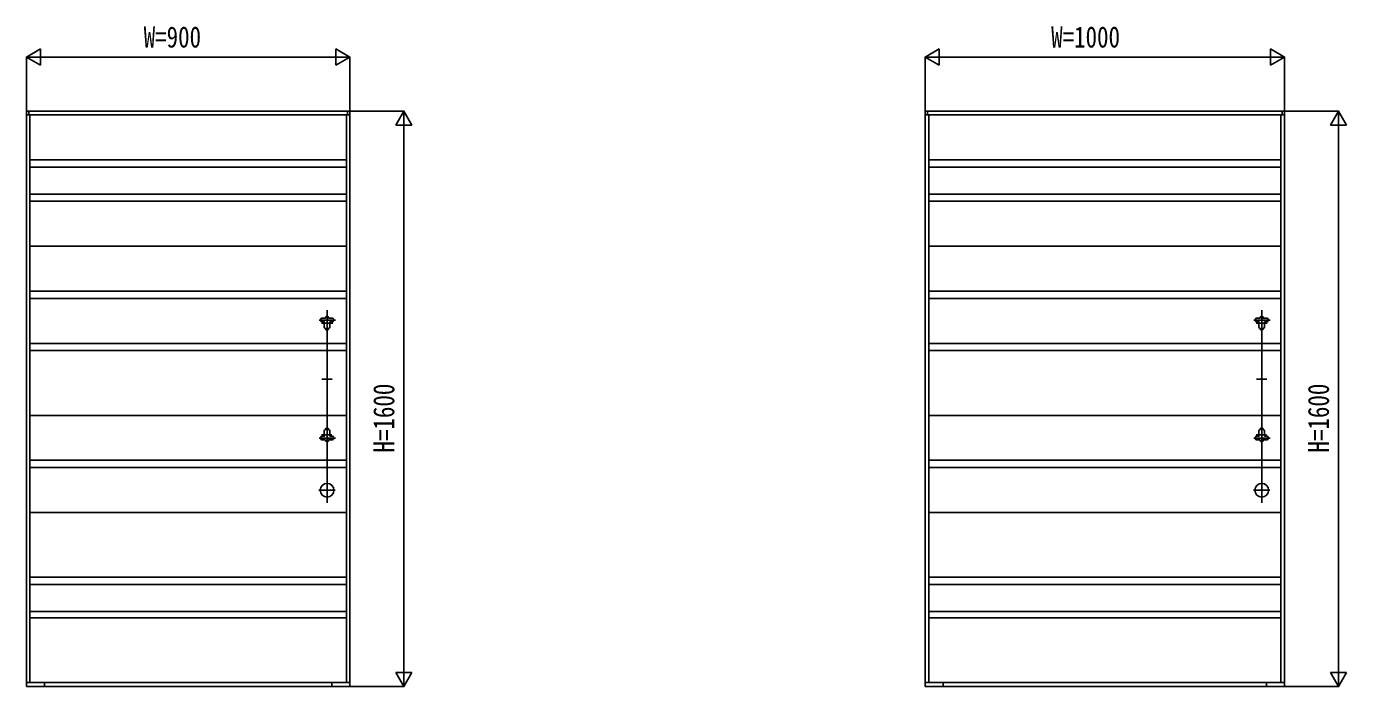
# Model space of a CAD drawing. Units: millimetres, scale not verified. Extents: x -8410 to 8410, y -5940 to 5940.
# Drawn here: x -1410 to 2263, y -150 to 1685 of the extents above; entities that cross this region are included whole.
import ezdxf
from ezdxf.enums import TextEntityAlignment as Align

# ---------------------------------------------------------------- set-up
doc = ezdxf.new("R2010")
doc.units = ezdxf.units.MM
doc.header["$LTSCALE"] = 30
for name, color, linetype in [('0-2_YKK_12', 2, 'Continuous'), ('0-3_YKK_A1', 4, 'Continuous'), ('0-4_YKK_D', 6, 'Continuous')]:
    doc.layers.add(name, color=color, linetype=linetype)
doc.styles.add('ＭＳ ゴシック', font='')
doc.styles.get('ＭＳ ゴシック').set_extended_font_data('MS Gothic')

msp = doc.modelspace()

# ---------------------------------------------------------------- linework, layer by layer
at = {"layer": '0-2_YKK_12'}
for p, q in [((-573.46, 896.84), (-573.46, 360.53)), ((2026.54, 896.84), (2026.54, 360.53)), ((-550.46, 869), (-595.7, 869)), ((-557.97, 860), (-588.86, 860)), ((2049.54, 869), (2004.3, 869)), ((2042.03, 860), (2011.14, 860)), ((-587.72, 705), (-559.2, 705)), ((2012.28, 705), (2040.8, 705)), ((-550.46, 541), (-595.7, 541)), ((-588.85, 550), (-560.33, 550)), ((2049.54, 541), (2004.3, 541)), ((2011.15, 550), (2039.67, 550)), ((-551.08, 396), (-596.32, 396)), ((2048.92, 396), (2003.68, 396))]:
    msp.add_line(p, q, dxfattribs=at)
at = {"layer": '0-3_YKK_A1'}
for p, q in [((-1409.96, 1450), (-509.96, 1450)), ((-1409.96, 1450), (-1409.96, 695)), ((-1409.96, 1439), (-509.96, 1439)), ((-1402.96, 1450), (-1402.96, 1439)), ((-1399.96, 1439), (-1399.96, -139)), ((-519.96, 1439), (-519.96, -139)), ((-516.96, 1450), (-516.96, 1439)), ((-509.96, 1450), (-509.96, -150)), ((1090.04, 1450), (2090.04, 1450)), ((1090.04, 1450), (1090.04, 695)), ((1090.04, 1439), (2090.04, 1439)), ((1097.04, 1450), (1097.04, 1439)), ((1100.04, 1439), (1100.04, -139)), ((2080.04, 1439), (2080.04, -139)), ((2083.04, 1450), (2083.04, 1439)), ((2090.04, 1450), (2090.04, -150)), ((-519.76, 1314), (-1399.96, 1314)), ((-519.76, 1294), (-1399.96, 1294)), ((2080.24, 1314), (1100.04, 1314)), ((2080.24, 1294), (1100.04, 1294)), ((-519.76, 1219), (-1399.96, 1219)), ((2080.24, 1219), (1100.04, 1219)), ((-519.76, 1199), (-1399.96, 1199)), ((2080.24, 1199), (1100.04, 1199)), ((-519.76, 1074), (-1399.96, 1074)), ((2080.24, 1074), (1100.04, 1074)), ((-519.76, 949), (-1399.96, 949)), ((-519.76, 929), (-1399.96, 929)), ((2080.24, 949), (1100.04, 949)), ((2080.24, 929), (1100.04, 929)), ((-590.96, 871), (-590.96, 867)), ((-590.96, 871), (-590.96, 867)), ((-587.96, 874), (-577.71, 874)), ((-587.96, 874), (-577.71, 874)), ((-577.71, 846), (-578.46, 846)), ((-577.71, 846), (-578.46, 846)), ((-577.71, 875.5), (-577.71, 874)), ((-577.71, 875.5), (-577.71, 874)), ((-577.71, 844.5), (-577.71, 846)), ((-577.71, 844.5), (-577.71, 846)), ((-572.21, 878.5), (-574.71, 878.5)), ((-572.21, 878.5), (-574.71, 878.5)), ((-569.21, 844.5), (-569.21, 846)), ((-568.46, 846), (-569.21, 846)), ((-569.21, 844.5), (-569.21, 846)), ((-568.46, 846), (-569.21, 846)), ((-568.83, 874), (-558.58, 874)), ((-568.83, 874), (-558.58, 874)), ((-565.46, 864), (-565.46, 849)), ((-565.46, 864), (-558.96, 864)), ((-565.46, 864), (-565.46, 849)), ((-565.46, 864), (-558.96, 864)), ((-565.08, 864), (-558.58, 864)), ((-565.08, 864), (-558.58, 864)), ((-555.96, 871), (-555.96, 867)), ((-555.96, 871), (-555.96, 867)), ((2009.04, 871), (2009.04, 867)), ((2009.04, 871), (2009.04, 867)), ((2012.04, 874), (2022.29, 874)), ((2012.04, 874), (2022.29, 874)), ((2022.29, 846), (2021.54, 846)), ((2022.29, 846), (2021.54, 846)), ((2022.29, 875.5), (2022.29, 874)), ((2022.29, 875.5), (2022.29, 874)), ((2022.29, 844.5), (2022.29, 846)), ((2022.29, 844.5), (2022.29, 846)), ((2027.79, 878.5), (2025.29, 878.5)), ((2027.79, 878.5), (2025.29, 878.5)), ((2030.79, 844.5), (2030.79, 846)), ((2031.54, 846), (2030.79, 846)), ((2030.79, 844.5), (2030.79, 846)), ((2031.54, 846), (2030.79, 846)), ((2031.17, 874), (2041.42, 874)), ((2031.17, 874), (2041.42, 874)), ((2034.54, 864), (2034.54, 849)), ((2034.54, 864), (2041.04, 864)), ((2034.54, 864), (2034.54, 849)), ((2034.54, 864), (2041.04, 864)), ((2034.92, 864), (2041.42, 864)), ((2034.92, 864), (2041.42, 864)), ((2044.04, 871), (2044.04, 867)), ((2044.04, 871), (2044.04, 867)), ((-572.21, 841.5), (-574.71, 841.5)), ((-572.21, 841.5), (-574.71, 841.5)), ((2027.79, 841.5), (2025.29, 841.5)), ((2027.79, 841.5), (2025.29, 841.5)), ((-519.96, 804), (-1399.96, 804)), ((-519.96, 784), (-1399.96, 784)), ((2080.04, 804), (1100.04, 804)), ((2080.04, 784), (1100.04, 784)), ((-1409.96, 695), (-1409.96, -150)), ((1090.04, 695), (1090.04, -150)), ((-519.96, 604), (-1399.96, 604)), ((2080.04, 604), (1100.04, 604)), ((-577.71, 564), (-578.46, 564)), ((-577.71, 564), (-578.46, 564)), ((-577.71, 565.5), (-577.71, 564)), ((-577.71, 565.5), (-577.71, 564)), ((-572.21, 568.5), (-574.71, 568.5)), ((-572.21, 568.5), (-574.71, 568.5)), ((-569.21, 565.5), (-569.21, 564)), ((-569.21, 565.5), (-569.21, 564)), ((-568.46, 564), (-569.21, 564)), ((-568.46, 564), (-569.21, 564)), ((-565.46, 546), (-565.46, 561)), ((-565.46, 546), (-565.46, 561)), ((2022.29, 564), (2021.54, 564)), ((2022.29, 564), (2021.54, 564)), ((2022.29, 565.5), (2022.29, 564)), ((2022.29, 565.5), (2022.29, 564)), ((2027.79, 568.5), (2025.29, 568.5)), ((2027.79, 568.5), (2025.29, 568.5)), ((2030.79, 565.5), (2030.79, 564)), ((2030.79, 565.5), (2030.79, 564)), ((2031.54, 564), (2030.79, 564)), ((2031.54, 564), (2030.79, 564)), ((2034.54, 546), (2034.54, 561)), ((2034.54, 546), (2034.54, 561)), ((-590.96, 539), (-590.96, 543)), ((-590.96, 539), (-590.96, 543)), ((-587.96, 536), (-577.71, 536)), ((-587.96, 536), (-577.71, 536)), ((-577.71, 534.5), (-577.71, 536)), ((-577.71, 534.5), (-577.71, 536)), ((-572.21, 531.5), (-574.71, 531.5)), ((-572.21, 531.5), (-574.71, 531.5)), ((-568.83, 536), (-558.58, 536)), ((-568.83, 536), (-558.58, 536)), ((-565.46, 546), (-558.96, 546)), ((-565.46, 546), (-558.96, 546)), ((-565.08, 546), (-558.58, 546)), ((-565.08, 546), (-558.58, 546)), ((-555.96, 539), (-555.96, 543)), ((-555.96, 539), (-555.96, 543)), ((2009.04, 539), (2009.04, 543)), ((2009.04, 539), (2009.04, 543)), ((2012.04, 536), (2022.29, 536)), ((2012.04, 536), (2022.29, 536)), ((2022.29, 534.5), (2022.29, 536)), ((2022.29, 534.5), (2022.29, 536)), ((2027.79, 531.5), (2025.29, 531.5)), ((2027.79, 531.5), (2025.29, 531.5)), ((2031.17, 536), (2041.42, 536)), ((2031.17, 536), (2041.42, 536)), ((2034.54, 546), (2041.04, 546)), ((2034.54, 546), (2041.04, 546)), ((2034.92, 546), (2041.42, 546)), ((2034.92, 546), (2041.42, 546)), ((2044.04, 539), (2044.04, 543)), ((2044.04, 539), (2044.04, 543)), ((-519.96, 479), (-1399.96, 479)), ((2080.04, 479), (1100.04, 479)), ((-519.96, 459), (-1399.96, 459)), ((2080.04, 459), (1100.04, 459)), ((-519.96, 334), (-1399.96, 334)), ((2080.04, 334), (1100.04, 334)), ((-519.96, 154), (-1399.96, 154)), ((2080.04, 154), (1100.04, 154)), ((-519.96, 134), (-1399.96, 134)), ((2080.04, 134), (1100.04, 134)), ((-519.96, 59), (-1399.96, 59)), ((-519.96, 41), (-1399.96, 41)), ((2080.04, 59), (1100.04, 59)), ((2080.04, 41), (1100.04, 41)), ((-509.96, -139), (-1409.96, -139)), ((-1359.46, -150), (-1359.46, -139)), ((-560.46, -150), (-560.46, -139)), ((2090.04, -139), (1090.04, -139)), ((1140.54, -150), (1140.54, -139)), ((2039.54, -150), (2039.54, -139)), ((-509.96, -150), (-1409.96, -150)), ((2090.04, -150), (1090.04, -150))]:
    msp.add_line(p, q, dxfattribs=at)
for points in [[(-587.96, 864), (-581.46, 864), (-581.46, 849)], [(-587.96, 864), (-581.46, 864), (-581.46, 849)], [(-569.21, 875.5), (-569.21, 874), (-558.96, 874)], [(-569.21, 875.5), (-569.21, 874), (-558.96, 874)], [(2012.04, 864), (2018.54, 864), (2018.54, 849)], [(2012.04, 864), (2018.54, 864), (2018.54, 849)], [(2030.79, 875.5), (2030.79, 874), (2041.04, 874)], [(2030.79, 875.5), (2030.79, 874), (2041.04, 874)], [(-587.96, 546), (-581.46, 546), (-581.46, 561)], [(-587.96, 546), (-581.46, 546), (-581.46, 561)], [(2012.04, 546), (2018.54, 546), (2018.54, 561)], [(2012.04, 546), (2018.54, 546), (2018.54, 561)], [(-569.21, 534.5), (-569.21, 536), (-558.96, 536)], [(-569.21, 534.5), (-569.21, 536), (-558.96, 536)], [(2030.79, 534.5), (2030.79, 536), (2041.04, 536)], [(2030.79, 534.5), (2030.79, 536), (2041.04, 536)]]:
    msp.add_lwpolyline(points, dxfattribs=at)
for centre in [(-573.46, 396), (-573.46, 396), (2026.54, 396), (2026.54, 396)]:
    msp.add_circle(centre, 19, dxfattribs=at)
for centre, start, end in [((-587.96, 871), 90, 180), ((-587.96, 871), 90, 180), ((-587.96, 867), 180, 270), ((-587.96, 867), 180, 270), ((-578.46, 849), 180, 270), ((-578.46, 849), 180, 270), ((-574.71, 875.5), 90, 180), ((-574.71, 875.5), 90, 180), ((-572.21, 875.5), 0, 90), ((-572.21, 875.5), 0, 90), ((-568.46, 849), 270, 0), ((-568.46, 849), 270, 0), ((-558.96, 871), 0, 90), ((-558.96, 871), 0, 90), ((-558.96, 867), 270, 0), ((-558.96, 867), 270, 0), ((2012.04, 871), 90, 180), ((2012.04, 871), 90, 180), ((2012.04, 867), 180, 270), ((2012.04, 867), 180, 270), ((2021.54, 849), 180, 270), ((2021.54, 849), 180, 270), ((2025.29, 875.5), 90, 180), ((2025.29, 875.5), 90, 180), ((2027.79, 875.5), 0, 90), ((2027.79, 875.5), 0, 90), ((2031.54, 849), 270, 0), ((2031.54, 849), 270, 0), ((2041.04, 871), 0, 90), ((2041.04, 871), 0, 90), ((2041.04, 867), 270, 0), ((2041.04, 867), 270, 0), ((-574.71, 844.5), 180, 270), ((-574.71, 844.5), 180, 270), ((-572.21, 844.5), 270, 0), ((-572.21, 844.5), 270, 0), ((2025.29, 844.5), 180, 270), ((2025.29, 844.5), 180, 270), ((2027.79, 844.5), 270, 0), ((2027.79, 844.5), 270, 0), ((-578.46, 561), 90, 180), ((-578.46, 561), 90, 180), ((-574.71, 565.5), 90, 180), ((-574.71, 565.5), 90, 180), ((-572.21, 565.5), 0, 90), ((-572.21, 565.5), 0, 90), ((-568.46, 561), 0, 90), ((-568.46, 561), 0, 90), ((2021.54, 561), 90, 180), ((2021.54, 561), 90, 180), ((2025.29, 565.5), 90, 180), ((2025.29, 565.5), 90, 180), ((2027.79, 565.5), 0, 90), ((2027.79, 565.5), 0, 90), ((2031.54, 561), 0, 90), ((2031.54, 561), 0, 90), ((-587.96, 543), 90, 180), ((-587.96, 543), 90, 180), ((-587.96, 539), 180, 270), ((-587.96, 539), 180, 270), ((-574.71, 534.5), 180, 270), ((-574.71, 534.5), 180, 270), ((-572.21, 534.5), 270, 0), ((-572.21, 534.5), 270, 0), ((-558.96, 543), 0, 90), ((-558.96, 543), 0, 90), ((-558.96, 539), 270, 0), ((-558.96, 539), 270, 0), ((2012.04, 543), 90, 180), ((2012.04, 543), 90, 180), ((2012.04, 539), 180, 270), ((2012.04, 539), 180, 270), ((2025.29, 534.5), 180, 270), ((2025.29, 534.5), 180, 270), ((2027.79, 534.5), 270, 0), ((2027.79, 534.5), 270, 0), ((2041.04, 543), 0, 90), ((2041.04, 543), 0, 90), ((2041.04, 539), 270, 0), ((2041.04, 539), 270, 0)]:
    msp.add_arc(centre, 3, start, end, dxfattribs=at)
at = {"layer": '0-4_YKK_D'}
for p, q in [((-1409.96, 1600), (-1370.99, 1622.5)), ((-1370.99, 1577.5), (-1370.99, 1622.5)), ((-509.96, 1600), (-548.93, 1622.5)), ((-548.93, 1622.5), (-548.93, 1577.5)), ((1090.04, 1600), (1129.01, 1622.5)), ((1129.01, 1577.5), (1129.01, 1622.5)), ((2090.04, 1600), (2051.07, 1622.5)), ((2051.07, 1622.5), (2051.07, 1577.5)), ((-1409.96, 1451), (-1409.96, 1601)), ((-1409.96, 1600), (-1370.99, 1577.5)), ((-1409.96, 1600), (-1332.02, 1600)), ((-1364.96, 1600), (-554.96, 1600)), ((-509.96, 1600), (-587.9, 1600)), ((-509.96, 1600), (-548.93, 1577.5)), ((-509.96, 1451), (-509.96, 1601)), ((1090.04, 1451), (1090.04, 1601)), ((1090.04, 1600), (1129.01, 1577.5)), ((1090.04, 1600), (1167.98, 1600)), ((1135.04, 1600), (2045.04, 1600)), ((2090.04, 1600), (2012.1, 1600)), ((2090.04, 1600), (2051.07, 1577.5)), ((2090.04, 1451), (2090.04, 1601)), ((-508.96, 1450), (-358.96, 1450)), ((-359.96, 1450), (-382.46, 1411.03)), ((-359.96, 1450), (-337.46, 1411.03)), ((-359.96, 1450), (-359.96, 1372.06)), ((2091.04, 1450), (2241.04, 1450)), ((2240.04, 1450), (2217.54, 1411.03)), ((2240.04, 1450), (2262.54, 1411.03)), ((2240.04, 1450), (2240.04, 1372.06)), ((-382.46, 1411.03), (-337.46, 1411.03)), ((-359.96, 1405), (-359.96, -105)), ((2217.54, 1411.03), (2262.54, 1411.03)), ((2240.04, 1405), (2240.04, -105)), ((-359.96, -150), (-359.96, -72.06)), ((2240.04, -150), (2240.04, -72.06)), ((-359.96, -150), (-382.46, -111.03)), ((-337.46, -111.03), (-382.46, -111.03)), ((-359.96, -150), (-337.46, -111.03)), ((2240.04, -150), (2217.54, -111.03)), ((2262.54, -111.03), (2217.54, -111.03)), ((2240.04, -150), (2262.54, -111.03)), ((-508.96, -150), (-358.96, -150)), ((2091.04, -150), (2241.04, -150))]:
    msp.add_line(p, q, dxfattribs=at)

# ---------------------------------------------------------------- texts
at = {"layer": '0-4_YKK_D', "style": 'ＭＳ ゴシック', "width": 0.8}
for s, p in [('W=900', (-1083.69, 1609)), ('W=1000', (1440.71, 1609))]:
    msp.add_text(s, height=58.65, dxfattribs=at).set_placement(p, align=Align.BOTTOM_LEFT)
for p in [(-368.96, 500.67), (2231.04, 500.67)]:
    msp.add_text('H=1600', height=58.65, rotation=90, dxfattribs=at).set_placement(p, align=Align.BOTTOM_LEFT)

doc.saveas('drawing.dxf')
